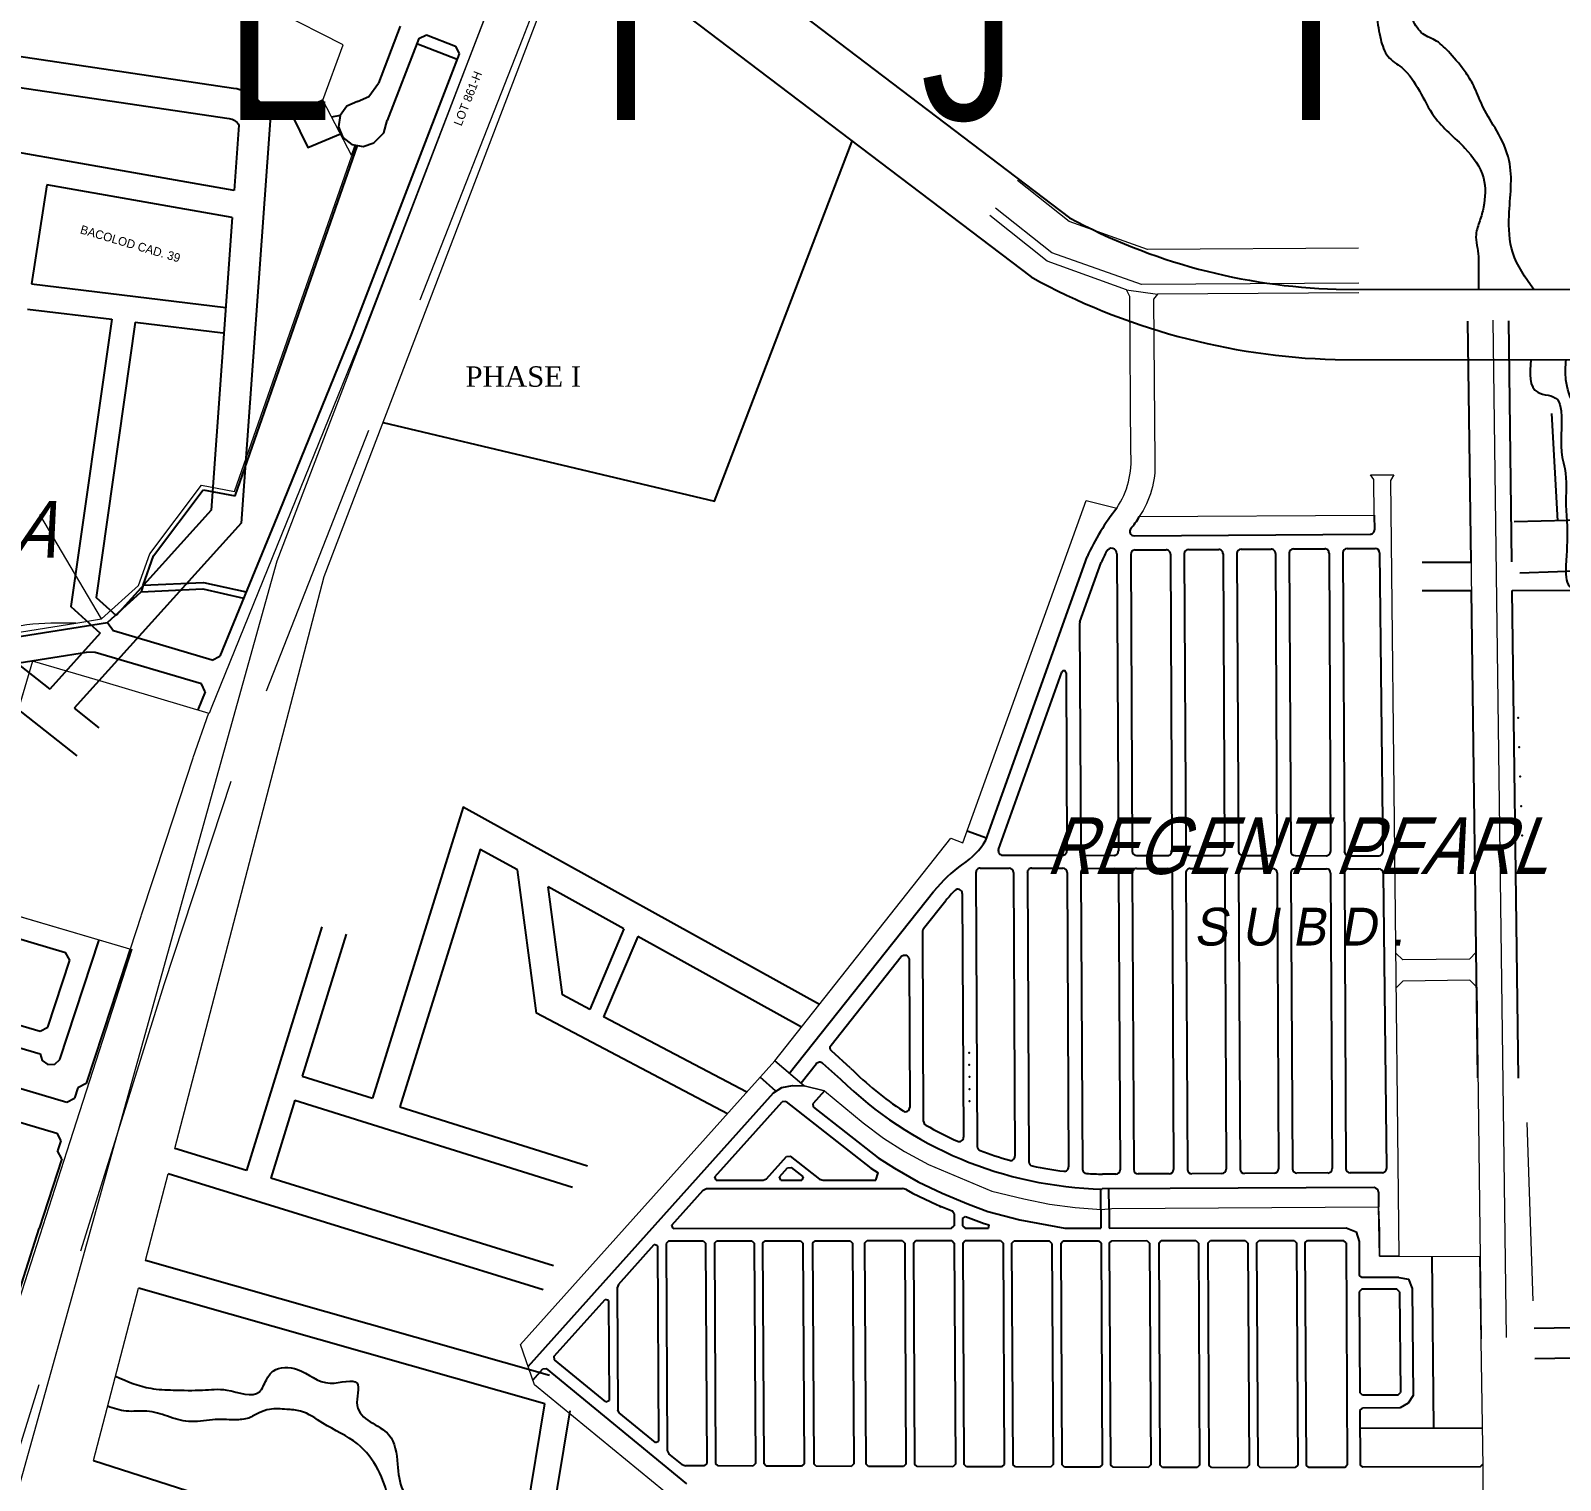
# Model space of a CAD drawing. Header units: inches. Extents: x -1369 to 1198, y -366 to 1398.
# Drawn here: x -561.59 to -539.75, y 901.05 to 921.76 of the extents above; entities that cross this region are included whole.
import ezdxf
from ezdxf.enums import TextEntityAlignment as Align

# ---------------------------------------------------------------- set-up
doc = ezdxf.new("R2010")
doc.units = ezdxf.units.IN
doc.header["$MEASUREMENT"] = 0
doc.linetypes.add('DASHED', pattern=[0.75, 0.5, -0.25])
for name, color, linetype, lineweight in [('861-B', 3, 'Continuous', 13), ('861-E', 3, 'Continuous', 13), ('861-F', 3, 'Continuous', 13), ('ADJ_LOTS', 7, 'Continuous', 13), ('BDRY', 7, 'Continuous', 13), ('BOUNDARYFINAL', 51, 'Continuous', 13), ('FORMAT', 7, 'Continuous', 13), ('RIVER', 6, 'Continuous', 13), ('ROAD', 8, 'Continuous', 20), ('ROAD_ACTUAL', 7, 'Continuous', 13), ('SUBDIVIDION', 8, 'Continuous', 25), ('VICINITY', 8, 'Continuous', 20)]:
    doc.layers.add(name, color=color, linetype=linetype, lineweight=lineweight)
for name, color, linetype in [('BLOCKS', 5, 'Continuous'), ('CREEK_RIVER', 7, 'Continuous'), ('LOT_NO', 8, 'Continuous'), ('NATL_ROAD', 1, 'Continuous'), ('SUBLOTS', 1, 'Continuous')]:
    doc.layers.add(name, color=color, linetype=linetype)
doc.styles.add('0', font='dutcheb.ttf', dxfattribs={"width": 0.9, "height": 5})
doc.styles.add('LOT_NO', font='ARIALN.TTF', dxfattribs={"width": 1.5, "height": 1})
doc.styles.add('PX-0', font='leroy')

msp = doc.modelspace()

# ---------------------------------------------------------------- linework, layer by layer
at = {"layer": '861-B', "color": 8}
for p, q in [((-554.4039, 923.7733), (-556.8725, 917.3595)), ((-557.1288, 921.5533), (-558.0652, 922.0317)), ((-557.4203, 920.7611), (-557.1288, 921.5533)), ((-557.0065, 919.9671), (-557.4203, 920.7611)), ((-558.6813, 915.1732), (-557.0065, 919.9671)), ((-556.8725, 917.3595), (-559.0171, 912.0783)), ((-559.892, 914.2813), (-559.1548, 915.2637)), ((-559.1548, 915.2637), (-558.6813, 915.1732)), ((-560.0542, 913.8316), (-559.892, 914.2813)), ((-560.5807, 913.3526), (-560.0542, 913.8316)), ((-560.9467, 913.2933), (-560.5807, 913.3526)), ((-559.0415, 912.0036), (-560.5563, 912.4514)), ((-559.0171, 912.0783), (-559.0415, 912.0036))]:
    msp.add_line(p, q, dxfattribs=at)
at = {"layer": '861-E', "color": 8}
for p, q in [((-562.0564, 913.1136), (-560.9467, 913.2933)), ((-561.5675, 912.7504), (-562.5737, 909.346)), ((-560.5563, 912.4514), (-561.5675, 912.7504)), ((-562.5737, 909.346), (-560.149, 908.6292)), ((-560.149, 908.6292), (-561.0326, 905.8823))]:
    msp.add_line(p, q, dxfattribs=at)
at = {"layer": '861-F', "color": 8}
msp.add_line((-561.0326, 905.8823), (-561.7617, 903.6154), dxfattribs=at)
at = {"layer": 'ADJ_LOTS', "color": 8}
for p, q in [((-541.0665, 917.6035), (-540.9485, 908.5908)), ((-540.7128, 917.6224), (-540.5225, 903.0873)), ((-541.9987, 908.482), (-542.0966, 908.5777)), ((-541.0441, 908.4929), (-541.9987, 908.482)), ((-540.9485, 908.5908), (-541.0441, 908.4929)), ((-541.9952, 908.1788), (-542.0909, 908.0809)), ((-541.0399, 908.1897), (-541.9952, 908.1788)), ((-541.0399, 908.1897), (-540.942, 908.0941)), ((-540.942, 908.0941), (-540.8762, 903.0684)), ((-540.1328, 903.6128), (-540.2193, 906.1567))]:
    msp.add_line(p, q, dxfattribs=at)
for points in [[(-542.6275, 918.6494), (-545.6424, 918.6312), (-546.7616, 919.0289), (-547.4995, 919.6155)], [(-542.6245, 918.1463), (-545.7277, 918.1275), (-547.009, 918.5829), (-547.8126, 919.2216)], [(-545.9424, 918.0527), (-547.0749, 918.4642), (-547.896, 919.1167)], [(-542.6237, 918.0123), (-545.4988, 917.9897)]]:
    msp.add_lwpolyline(points, dxfattribs=at)
at = {"layer": 'BDRY', "color": 8}
msp.add_lwpolyline([(-550.2579, 906.6092), (-550.5449, 906.6841), (-550.9662, 907.0388), (-548.4523, 910.2191), (-548.2799, 910.1535), (-546.5206, 915.0459), (-546.0829, 914.9335, 0.170359), (-545.8801, 915.722), (-545.8936, 917.9583), (-545.9424, 918.0527), (-545.4988, 917.9897), (-545.5588, 917.918), (-545.538, 915.6016, -0.162293), (-545.7606, 914.8135), (-542.4037, 914.8354), (-542.4088, 915.3423), (-542.4604, 915.4127), (-542.1273, 915.4127), (-542.1735, 915.3292), (-542.0547, 904.2485), (-542.329, 904.2473), (-542.344, 904.9542)], format="xyb", dxfattribs=at)
msp.add_lwpolyline([(-552.3544, 900.7346), (-554.3963, 902.4098), (-554.5961, 902.9854), (-550.9662, 907.0388), (-550.5449, 906.6841), (-550.2579, 906.6092), (-549.7035, 906.1532), (-549.4133, 905.9349), (-549.111, 905.746), (-548.7696, 905.5571), (-547.8673, 905.1765), (-547.409, 905.0686), (-547.041, 904.9938), (-546.6766, 904.9428), (-546.3044, 904.9179), (-546.1523, 904.9283), (-542.344, 904.9542), (-542.3307, 904.6118), (-542.329, 904.2473), (-542.0547, 904.2485), (-540.902, 904.2451), (-540.8516, 901.2405), (-540.8714, 896.6067)], dxfattribs=at)
at = {"layer": 'BLOCKS', "color": 8}
for p, q in [((-556.3144, 921.8186), (-556.627, 921.0066)), ((-556.0504, 921.6448), (-556.5021, 920.4713)), ((-556.079, 921.5707), (-555.5025, 921.3488)), ((-556.0504, 921.6448), (-555.9375, 921.695)), ((-555.9375, 921.695), (-555.5241, 921.5358)), ((-555.5241, 921.5358), (-555.474, 921.4229)), ((-555.474, 921.4229), (-557.0161, 917.4163)), ((-557.1741, 920.545), (-557.2959, 920.5223)), ((-558.6713, 915.1084), (-556.9227, 920.1133)), ((-557.0065, 919.9671), (-556.9544, 920.1187)), ((-557.0161, 917.4163), (-558.0396, 914.8958)), ((-559.837, 914.2516), (-559.1285, 915.1958)), ((-559.1285, 915.1958), (-558.6713, 915.1084)), ((-558.0396, 914.8958), (-558.5013, 913.7729)), ((-542.4037, 914.8354), (-542.4023, 914.6257)), ((-545.834, 914.5416), (-542.4637, 914.5636)), ((-545.8217, 914.337), (-545.3773, 914.3399)), ((-545.0568, 914.342), (-544.6256, 914.3449)), ((-544.3051, 914.3469), (-543.8776, 914.3497)), ((-543.5571, 914.3518), (-543.1127, 914.3547)), ((-542.7922, 914.3568), (-542.3918, 914.3594)), ((-559.9874, 913.8346), (-559.837, 914.2516)), ((-547.9516, 910.193), (-546.5057, 914.241)), ((-546.6086, 913.3116), (-546.3059, 914.1592)), ((-546.0801, 914.2843), (-546.0585, 910.0372)), ((-545.8831, 914.275), (-545.8614, 910.0361)), ((-545.3152, 914.2785), (-545.2935, 910.0359)), ((-545.1182, 914.28), (-545.0965, 910.0348)), ((-544.5634, 914.2834), (-544.5418, 910.0347)), ((-544.3664, 914.2849), (-544.3447, 910.0335)), ((-543.8155, 914.2883), (-543.7938, 910.0334)), ((-543.6185, 914.2897), (-543.5967, 910.0323)), ((-543.0506, 914.2933), (-543.0288, 910.0322)), ((-542.8536, 914.2947), (-542.8318, 910.031)), ((-542.3297, 914.2984), (-542.281, 910.0299)), ((-560.4969, 913.3036), (-560.0166, 913.7406)), ((-559.9874, 913.8346), (-560.0166, 913.7406)), ((-560.0166, 913.7406), (-559.1346, 913.7804)), ((-559.9874, 913.8346), (-559.1265, 913.8735)), ((-559.1346, 913.7804), (-558.5514, 913.6504)), ((-559.1265, 913.8735), (-558.5158, 913.7374)), ((-558.5018, 913.7718), (-558.8913, 912.8185)), ((-562.0228, 913.0564), (-560.4969, 913.3036)), ((-560.4969, 913.3036), (-560.4104, 913.1812)), ((-546.6122, 913.2905), (-546.5956, 910.0373)), ((-559.0027, 912.765), (-560.4104, 913.1812)), ((-561.7557, 912.7242), (-560.7951, 912.8798)), ((-560.6718, 912.872), (-560.7951, 912.8798)), ((-559.152, 912.4227), (-560.6718, 912.872)), ((-559.0027, 912.765), (-558.8913, 912.8185)), ((-547.7699, 910.0603), (-546.8655, 912.5923)), ((-546.8056, 912.582), (-546.7926, 910.0384)), ((-559.0985, 912.3114), (-559.152, 912.4227)), ((-559.0985, 912.3114), (-559.2046, 912.0518)), ((-547.7119, 909.9778), (-546.8545, 909.9764)), ((-546.5339, 909.9758), (-546.1203, 909.9751)), ((-545.7998, 909.9746), (-545.3554, 909.9739)), ((-545.0349, 909.9733), (-544.6036, 909.9726)), ((-544.2831, 909.9721), (-543.8556, 909.9714)), ((-543.5351, 909.9708), (-543.0907, 909.9701)), ((-542.7702, 909.9696), (-542.3366, 909.9688)), ((-548.0931, 909.7299), (-548.0731, 905.8142)), ((-548.0312, 909.792), (-547.6176, 909.7913)), ((-547.5559, 909.7299), (-547.5353, 905.679)), ((-547.3589, 909.7287), (-547.3379, 905.5986)), ((-547.2971, 909.7908), (-546.8527, 909.79)), ((-546.791, 909.7286), (-546.7696, 905.5233)), ((-546.594, 909.7274), (-546.5724, 905.492)), ((-546.5322, 909.7895), (-546.1185, 909.7888)), ((-546.0569, 909.7274), (-546.0352, 905.4839)), ((-545.8599, 909.7262), (-545.8382, 905.4849)), ((-545.798, 909.7883), (-545.3536, 909.7875)), ((-545.292, 909.7261), (-545.2703, 905.4878)), ((-545.0949, 909.7249), (-545.0733, 905.4888)), ((-545.0331, 909.787), (-544.6018, 909.7863)), ((-544.5402, 909.7248), (-544.5186, 905.4916)), ((-544.2813, 909.7858), (-543.8538, 909.785)), ((-543.5333, 909.7845), (-543.0889, 909.7838)), ((-542.7684, 909.7832), (-542.3392, 909.7825)), ((-544.3432, 909.7237), (-544.3216, 905.4926)), ((-543.7922, 909.7236), (-543.7706, 905.4954)), ((-543.5952, 909.7224), (-543.5736, 905.4965)), ((-543.0272, 909.7223), (-543.0057, 905.4994)), ((-542.8302, 909.7212), (-542.8087, 905.5004)), ((-542.2775, 909.7215), (-542.2294, 905.5037)), ((-563.6268, 909.3353), (-561.0929, 908.5862)), ((-550.7587, 906.8608), (-548.6922, 909.462)), ((-548.8403, 908.9288), (-548.5233, 909.3278)), ((-548.2886, 909.4298), (-548.2708, 905.9475)), ((-548.8399, 906.1745), (-548.8537, 908.8901)), ((-561.1754, 907.0589), (-560.6153, 908.767)), ((-560.1709, 908.6357), (-560.4444, 907.7999)), ((-561.3489, 907.521), (-561.0355, 908.4768)), ((-561.0355, 908.4768), (-561.0929, 908.5862)), ((-560.4442, 907.8003), (-560.8004, 906.716)), ((-562.0747, 907.6458), (-561.4583, 907.4636)), ((-562.1712, 907.3523), (-561.4549, 907.1405)), ((-561.4583, 907.4636), (-561.3489, 907.521)), ((-562.3395, 906.8224), (-561.0746, 906.4484)), ((-560.8007, 906.7159), (-560.9179, 906.654)), ((-550.864, 906.6603), (-550.7136, 906.6873)), ((-550.7136, 906.6873), (-550.5449, 906.6841)), ((-561.0746, 906.4484), (-560.9654, 906.5062)), ((-560.9179, 906.654), (-560.9654, 906.5062)), ((-554.4883, 902.6749), (-550.9857, 906.5838)), ((-551.822, 905.3801), (-550.8606, 906.4531)), ((-550.9857, 906.5838), (-550.864, 906.6603)), ((-550.8089, 906.4576), (-550.8606, 906.4531)), ((-550.8089, 906.4576), (-549.5943, 905.5079)), ((-550.2579, 906.6092), (-550.4188, 906.4285)), ((-562.4817, 906.3813), (-561.219, 906.008)), ((-550.4141, 906.3769), (-550.4188, 906.4285)), ((-550.4141, 906.3769), (-549.4904, 905.6546)), ((-561.219, 906.008), (-561.1615, 905.8987)), ((-561.1615, 905.8987), (-561.209, 905.7529)), ((-561.1487, 905.6388), (-561.4729, 904.6441)), ((-561.1485, 905.6384), (-561.209, 905.7529)), ((-551.0831, 905.3543), (-550.7968, 905.6739)), ((-550.7968, 905.6739), (-550.7451, 905.6784)), ((-550.7451, 905.6784), (-550.3257, 905.3505)), ((-549.4904, 905.6546), (-549.256, 905.5045)), ((-551.8009, 905.3328), (-551.822, 905.3801)), ((-550.8988, 905.3806), (-550.7823, 905.5106)), ((-550.8776, 905.3333), (-550.8988, 905.3806)), ((-550.7823, 905.5106), (-550.7307, 905.5151)), ((-550.7307, 905.5151), (-550.561, 905.3825)), ((-550.561, 905.3825), (-550.5778, 905.3335)), ((-549.5943, 905.5079), (-549.4905, 905.4415)), ((-549.5219, 905.334), (-549.4905, 905.4415)), ((-549.256, 905.5045), (-548.9158, 905.3103)), ((-546.0967, 905.4218), (-546.2875, 905.4208)), ((-545.3318, 905.4257), (-545.7762, 905.4235)), ((-544.58, 905.4296), (-545.0113, 905.4274)), ((-543.832, 905.4334), (-544.2595, 905.4312)), ((-543.0672, 905.4373), (-543.5115, 905.435)), ((-542.2909, 905.4412), (-542.7466, 905.4389)), ((-552.4382, 904.6924), (-551.9887, 905.1941)), ((-551.9887, 905.1941), (-551.9414, 905.2152)), ((-551.9414, 905.2152), (-549.1409, 905.2167)), ((-551.8009, 905.3328), (-551.1304, 905.3332)), ((-551.1304, 905.3332), (-551.0831, 905.3543)), ((-550.8776, 905.3333), (-550.5778, 905.3335)), ((-550.3257, 905.3505), (-550.2767, 905.3336)), ((-550.2767, 905.3336), (-549.5219, 905.334)), ((-549.0908, 905.2035), (-549.1409, 905.2167)), ((-549.0908, 905.2035), (-548.9991, 905.1511)), ((-548.9991, 905.1511), (-548.6472, 904.9833)), ((-548.9158, 905.3103), (-548.5743, 905.1474)), ((-548.5743, 905.1474), (-548.2, 904.9934)), ((-542.4066, 905.2285), (-546.2892, 905.2087)), ((-542.3445, 905.1638), (-542.344, 904.9542)), ((-548.6472, 904.9833), (-548.4333, 904.8952)), ((-548.2, 904.9934), (-547.9212, 904.8887)), ((-546.3093, 904.9182), (-546.3079, 904.6496)), ((-546.1919, 904.9256), (-546.1904, 904.6498)), ((-548.4043, 904.8523), (-548.4333, 904.8952)), ((-548.4043, 904.8523), (-548.4034, 904.684)), ((-548.2839, 904.7875), (-548.2413, 904.8171)), ((-548.2839, 904.7875), (-548.2833, 904.6839)), ((-548.2413, 904.8171), (-547.9755, 904.7173)), ((-547.9755, 904.7173), (-547.905, 904.699)), ((-547.9212, 904.8887), (-547.464, 904.7699)), ((-547.464, 904.7699), (-546.8223, 904.6488)), ((-561.4735, 904.6423), (-561.8176, 903.5636)), ((-552.4171, 904.6451), (-552.4382, 904.6924)), ((-552.4171, 904.6451), (-548.44, 904.6473)), ((-548.44, 904.6473), (-548.4034, 904.684)), ((-548.2833, 904.6839), (-548.2466, 904.6474)), ((-548.2466, 904.6474), (-547.9115, 904.6476)), ((-547.9115, 904.6476), (-547.905, 904.699)), ((-546.8223, 904.6488), (-546.3079, 904.6496)), ((-546.1904, 904.6498), (-542.8052, 904.6548)), ((-542.8052, 904.6548), (-542.6644, 904.5971)), ((-542.6644, 904.5971), (-542.6211, 904.4591)), ((-553.1991, 903.8433), (-552.6877, 904.414)), ((-552.6393, 904.3956), (-552.6877, 904.414)), ((-552.6393, 904.3956), (-552.6242, 901.6081)), ((-552.48, 904.4691), (-552.5165, 904.4324)), ((-552.5165, 904.4324), (-552.5005, 901.4742)), ((-552.48, 904.4691), (-551.9903, 904.4694)), ((-551.9903, 904.4694), (-551.9536, 904.4329)), ((-551.9536, 904.4329), (-551.9366, 901.2892)), ((-551.8279, 904.4328), (-551.7913, 904.4695)), ((-551.8279, 904.4328), (-551.8109, 901.2884)), ((-551.7913, 904.4695), (-551.2946, 904.4698)), ((-551.2946, 904.4698), (-551.2578, 904.4332)), ((-551.2578, 904.4332), (-551.2408, 901.2869)), ((-551.1404, 904.4331), (-551.1039, 904.4699)), ((-551.1404, 904.4331), (-551.1234, 901.2862)), ((-551.1039, 904.4699), (-550.6, 904.4702)), ((-550.6, 904.4702), (-550.5633, 904.4336)), ((-550.5633, 904.4336), (-550.5462, 901.2846)), ((-550.4264, 904.4335), (-550.3898, 904.4703)), ((-550.4264, 904.4335), (-550.4093, 901.2838)), ((-550.3898, 904.4703), (-549.8904, 904.4705)), ((-549.8904, 904.4705), (-549.8537, 904.434)), ((-549.8537, 904.434), (-549.8366, 901.2822)), ((-549.6832, 904.4339), (-549.6466, 904.4707)), ((-549.6832, 904.4339), (-549.6661, 901.2813)), ((-549.6466, 904.4707), (-549.1458, 904.4709)), ((-549.1458, 904.4709), (-549.109, 904.4344)), ((-549.109, 904.4344), (-549.092, 901.2797)), ((-548.986, 904.4343), (-548.9495, 904.471)), ((-548.986, 904.4343), (-548.9689, 901.279)), ((-548.9495, 904.471), (-548.4388, 904.4713)), ((-548.4388, 904.4713), (-548.4021, 904.4348)), ((-548.4021, 904.4348), (-548.385, 901.2774)), ((-548.282, 904.4347), (-548.2454, 904.4714)), ((-548.282, 904.4347), (-548.2649, 901.2767)), ((-548.2454, 904.4714), (-547.7431, 904.4717)), ((-547.7431, 904.4717), (-547.7064, 904.4352)), ((-547.7064, 904.4352), (-547.6893, 901.2751)), ((-547.5833, 904.4314), (-547.5468, 904.4682)), ((-547.5833, 904.4314), (-547.5662, 901.2744)), ((-547.5468, 904.4682), (-547.045, 904.4689)), ((-547.0082, 904.4324), (-547.045, 904.4689)), ((-547.0082, 904.4324), (-546.9911, 901.2728)), ((-546.8824, 904.4325), (-546.8459, 904.4692)), ((-546.8824, 904.4325), (-546.8653, 901.272)), ((-546.8459, 904.4692), (-546.3435, 904.47)), ((-546.3435, 904.47), (-546.3067, 904.4335)), ((-546.3067, 904.4335), (-546.2896, 901.2704)), ((-546.1893, 904.4335), (-546.1528, 904.4703)), ((-546.1893, 904.4335), (-546.1722, 901.2697)), ((-546.1528, 904.4703), (-545.6504, 904.471)), ((-545.6504, 904.471), (-545.6136, 904.4345)), ((-545.6136, 904.4345), (-545.5965, 901.2681)), ((-545.4822, 904.4346), (-545.4457, 904.4713)), ((-545.4822, 904.4346), (-545.4651, 901.2674)), ((-545.4457, 904.4713), (-544.9527, 904.4721)), ((-544.9527, 904.4721), (-544.9159, 904.4356)), ((-544.9159, 904.4356), (-544.8988, 901.2658)), ((-544.7818, 904.4356), (-544.7453, 904.4724)), ((-544.7818, 904.4356), (-544.7646, 901.2651)), ((-544.7453, 904.4724), (-544.2466, 904.4731)), ((-544.2466, 904.4731), (-544.2098, 904.4366)), ((-544.2098, 904.4366), (-544.1926, 901.2635)), ((-544.0842, 904.4367), (-544.0476, 904.4734)), ((-544.0842, 904.4367), (-544.067, 901.2628)), ((-544.0476, 904.4734), (-543.5502, 904.4742)), ((-543.5502, 904.4742), (-543.5134, 904.4377)), ((-543.5134, 904.4377), (-543.4963, 901.2654)), ((-543.394, 904.4377), (-543.3574, 904.4745)), ((-543.394, 904.4377), (-543.3768, 901.2659)), ((-543.3574, 904.4745), (-542.8439, 904.4752)), ((-542.8071, 904.4387), (-542.8439, 904.4752)), ((-542.8071, 904.4387), (-542.7899, 901.2685)), ((-542.6211, 904.4591), (-542.6189, 903.9797)), ((-553.1991, 903.8433), (-553.2175, 903.7948)), ((-542.5821, 903.9432), (-542.6189, 903.9797)), ((-542.0559, 903.9456), (-542.5821, 903.9432)), ((-542.0559, 903.9456), (-541.9149, 903.9205)), ((-541.9149, 903.9205), (-541.861, 903.7894)), ((-554.1151, 902.8211), (-553.388, 903.6325)), ((-553.3395, 903.6141), (-553.388, 903.6325)), ((-553.3395, 903.6141), (-553.3318, 902.1897)), ((-553.2175, 903.7948), (-553.2081, 902.0558)), ((-542.5814, 903.776), (-542.6179, 903.7392)), ((-542.6179, 903.7392), (-542.6114, 902.2994)), ((-542.0811, 903.7782), (-542.5814, 903.776)), ((-542.0442, 903.7418), (-542.0811, 903.7782)), ((-542.0442, 903.7418), (-542.0314, 902.3021)), ((-541.861, 903.7894), (-541.8474, 902.2605)), ((-540.1223, 903.2194), (-539.2623, 903.236)), ((-554.1111, 902.7694), (-554.1151, 902.8211)), ((-553.3786, 902.1674), (-554.1111, 902.7694)), ((-540.1109, 902.787), (-539.2489, 902.8036)), ((-554.4206, 902.4801), (-554.2777, 902.6396)), ((-554.2777, 902.6396), (-554.226, 902.6436)), ((-552.2227, 900.9972), (-554.226, 902.6436)), ((-542.5746, 902.2629), (-542.6114, 902.2994)), ((-542.0678, 902.2652), (-542.0314, 902.3021)), ((-553.3786, 902.1674), (-553.3318, 902.1897)), ((-542.6103, 902.0425), (-542.5738, 902.0793)), ((-542.0678, 902.2652), (-542.5746, 902.2629)), ((-542.0328, 902.0817), (-542.5738, 902.0793)), ((-541.9196, 902.147), (-542.0328, 902.0817)), ((-541.8474, 902.2605), (-541.9196, 902.147)), ((-553.1858, 902.009), (-553.2081, 902.0558)), ((-552.671, 901.5859), (-553.1858, 902.009)), ((-542.6103, 902.0425), (-542.6068, 901.2693)), ((-552.671, 901.5859), (-552.6242, 901.6081)), ((-552.5005, 901.4742), (-552.4782, 901.4275)), ((-552.2877, 901.2709), (-552.4782, 901.4275)), ((-552.2877, 901.2709), (-552.239, 901.2534)), ((-551.9732, 901.2525), (-552.239, 901.2534)), ((-551.9366, 901.2892), (-551.9732, 901.2525)), ((-551.7742, 901.2518), (-551.8109, 901.2884)), ((-551.2774, 901.2502), (-551.7742, 901.2518)), ((-551.2408, 901.2869), (-551.2774, 901.2502)), ((-551.0867, 901.2495), (-551.1234, 901.2862)), ((-550.5828, 901.2479), (-551.0867, 901.2495)), ((-550.5462, 901.2846), (-550.5828, 901.2479)), ((-550.3726, 901.2472), (-550.4093, 901.2838)), ((-549.8732, 901.2455), (-550.3726, 901.2472)), ((-549.8366, 901.2822), (-549.8732, 901.2455)), ((-549.6294, 901.2447), (-549.6661, 901.2813)), ((-549.1286, 901.2431), (-549.6294, 901.2447)), ((-549.092, 901.2797), (-549.1286, 901.2431)), ((-548.9323, 901.2424), (-548.9689, 901.279)), ((-548.4216, 901.2407), (-548.9323, 901.2424)), ((-548.385, 901.2774), (-548.4216, 901.2407)), ((-548.2282, 901.2401), (-548.2649, 901.2767)), ((-547.7259, 901.2384), (-548.2282, 901.2401)), ((-547.6893, 901.2751), (-547.7259, 901.2384)), ((-547.5296, 901.2378), (-547.5662, 901.2744)), ((-547.0277, 901.2361), (-547.5296, 901.2378)), ((-546.9911, 901.2728), (-547.0277, 901.2361)), ((-546.8286, 901.2354), (-546.8653, 901.272)), ((-546.3262, 901.2338), (-546.8286, 901.2354)), ((-546.2896, 901.2704), (-546.3262, 901.2338)), ((-546.1355, 901.2331), (-546.1722, 901.2697)), ((-545.6331, 901.2315), (-546.1355, 901.2331)), ((-545.5965, 901.2681), (-545.6331, 901.2315)), ((-545.4284, 901.2308), (-545.4651, 901.2674)), ((-544.9354, 901.2292), (-545.4284, 901.2308)), ((-544.8988, 901.2658), (-544.9354, 901.2292)), ((-544.7279, 901.2285), (-544.7646, 901.2651)), ((-544.2292, 901.2268), (-544.7279, 901.2285)), ((-544.1926, 901.2635), (-544.2292, 901.2268)), ((-544.0302, 901.2263), (-544.067, 901.2628)), ((-543.5327, 901.2286), (-544.0302, 901.2263)), ((-543.4963, 901.2654), (-543.5327, 901.2286)), ((-543.34, 901.2294), (-543.3768, 901.2659)), ((-542.8264, 901.2317), (-543.34, 901.2294)), ((-542.8264, 901.2317), (-542.7899, 901.2685)), ((-542.57, 901.2329), (-542.6068, 901.2693)), ((-540.8915, 901.2403), (-542.57, 901.2329)), ((-540.8915, 901.2403), (-540.8523, 901.28))]:
    msp.add_line(p, q, dxfattribs=at)
for points in [[(-556.9267, 920.7431), (-556.7632, 920.8164), (-556.627, 921.0066)], [(-556.9267, 920.7431), (-557.0763, 920.6764), (-557.1741, 920.545), (-557.1953, 920.3826), (-557.1345, 920.2306), (-557.007, 920.1276), (-556.8455, 920.1001), (-556.6912, 920.1551)], [(-556.6912, 920.1551), (-556.551, 920.2954), (-556.5021, 920.4713)]]:
    msp.add_lwpolyline(points, dxfattribs=at)
for points in [[(-549.8824, 906.9327), (-550.1558, 907.1801, -0.3955884), (-550.1628, 907.2643), (-549.1588, 908.528, -0.7083106), (-549.0487, 908.4898), (-549.0379, 906.375)], [(-550.5899, 906.7267), (-550.372, 907.0009, -0.4330873), (-550.2822, 907.0083), (-550.0278, 906.7781)]]:
    msp.add_lwpolyline(points, format="xyb", dxfattribs=at)
at = {"layer": 'BLOCKS', "color": 8, "elevation": 0.6844}
msp.add_lwpolyline([(-561.4552, 907.1417), (-561.4287, 907.0463), (-561.3484, 906.9883), (-561.2495, 906.9933), (-561.1754, 907.059)], dxfattribs=at)
at = {"layer": 'BLOCKS', "color": 8}
for centre, radius, start, end in [((-543.2983, 912.7584), 3.5334, 142.00595, 155.19171), ((-546.5525, 915.247), 0.9027, 317.83958, 331.3038), ((-545.8344, 914.6033), 0.0618, 142.33348, 270.37395), ((-542.4641, 914.6253), 0.0618, 270.37395, 0.37395), ((-543.2983, 912.7584), 3.3177, 151.91682, 155.02676), ((-546.1573, 914.2839), 0.0772, 0.29226, 151.91682), ((-545.8213, 914.2753), 0.0618, 90.37395, 180.29226), ((-545.3769, 914.2782), 0.0618, 0.29226, 90.37395), ((-545.0564, 914.2803), 0.0618, 90.37395, 180.29226), ((-544.6252, 914.2831), 0.0618, 0.29226, 90.37395), ((-544.3047, 914.2852), 0.0618, 90.37395, 180.29226), ((-543.8772, 914.288), 0.0618, 0.29226, 90.37395), ((-543.5567, 914.2901), 0.0618, 90.37395, 180.29226), ((-543.1123, 914.293), 0.0618, 0.29226, 90.37395), ((-542.7918, 914.2951), 0.0618, 90.37395, 180.29226), ((-542.3914, 914.2977), 0.0618, 0.65293, 90.37395), ((-546.5504, 913.2909), 0.0618, 160.34398, 180.29226), ((-546.8365, 912.5819), 0.0309, 0.29226, 160.34398), ((-548.8624, 910.7347), 1.0598, 303.06476, 329.25935), ((-547.7117, 910.0396), 0.0618, 160.34398, 269.90443), ((-546.8544, 910.0381), 0.0618, 269.90443, 0.29226), ((-546.5338, 910.0376), 0.0618, 180.29226, 269.90443), ((-546.1202, 910.0369), 0.0618, 269.90443, 0.29226), ((-545.7997, 910.0364), 0.0618, 180.29226, 269.90443), ((-545.3553, 910.0356), 0.0618, 269.90443, 0.29226), ((-545.0348, 910.0351), 0.0618, 180.29226, 269.90443), ((-544.6035, 910.0344), 0.0618, 269.90443, 0.29226), ((-544.283, 910.0338), 0.0618, 180.29226, 269.90443), ((-543.8555, 910.0331), 0.0618, 269.90443, 0.29226), ((-543.535, 910.0326), 0.0618, 180.29226, 269.90443), ((-543.0906, 910.0318), 0.0618, 269.90443, 0.29226), ((-542.7701, 910.0313), 0.0618, 180.29226, 269.90443), ((-542.3411, 910.0287), 0.0601, 274.28473, 1.13984), ((-547.158, 908.2431), 1.9595, 125.08253, 141.53365), ((-548.0313, 909.7302), 0.0618, 89.90443, 180.29226), ((-547.6177, 909.7296), 0.0618, 0.29226, 89.90443), ((-547.2972, 909.729), 0.0618, 89.90443, 180.29226), ((-546.8528, 909.7283), 0.0618, 0.29226, 89.90443), ((-546.5323, 909.7277), 0.0618, 89.90443, 180.29226), ((-546.1186, 909.7271), 0.0618, 0.29226, 89.90443), ((-545.7981, 909.7265), 0.0618, 89.90443, 180.29226), ((-545.3537, 909.7258), 0.0618, 0.29226, 89.90443), ((-545.0332, 909.7252), 0.0618, 89.90443, 180.29226), ((-544.6019, 909.7245), 0.0618, 0.29226, 89.90443), ((-544.2814, 909.724), 0.0618, 89.90443, 180.29226), ((-543.8539, 909.7233), 0.0618, 0.29226, 89.90443), ((-543.5334, 909.7227), 0.0618, 89.90443, 180.29226), ((-543.089, 909.722), 0.0618, 0.29226, 89.90443), ((-542.7685, 909.7215), 0.0618, 89.90443, 180.29226), ((-542.3393, 909.7208), 0.0618, 0.65293, 89.90443), ((-547.158, 908.2431), 1.7438, 135.14233, 141.53365), ((-548.3503, 909.4295), 0.0618, 0.29226, 135.14233), ((-548.792, 908.8904), 0.0618, 141.53365, 180.29226), ((-546.1719, 910.7257), 5.3062, 225.62935, 236.06372), ((-546.1719, 910.7257), 5.5183, 225.67278, 268.7811), ((-549.0997, 906.3747), 0.0618, 236.06372, 0.29226), ((-548.7781, 906.1748), 0.0618, 180.29226, 240.2011), ((-548.7781, 906.1748), 0.0618, 180.29226, 240.2011), ((-548.7781, 906.1748), 0.0618, 180.29226, 240.2011), ((-546.1719, 910.7257), 5.3062, 240.2011, 245.6694), ((-548.3326, 905.9471), 0.0618, 245.6694, 0.29226), ((-548.0113, 905.8145), 0.0618, 180.29226, 249.46661), ((-546.1719, 910.7257), 5.3062, 249.46661, 254.23133), ((-547.597, 905.6787), 0.0618, 254.23133, 0.29226), ((-547.2761, 905.5989), 0.0618, 180.29226, 257.84497), ((-546.1719, 910.7257), 5.3062, 257.84497, 262.77599), ((-546.8313, 905.523), 0.0618, 262.77599, 0.29226), ((-546.5106, 905.4923), 0.0618, 180.29226, 266.29611), ((-546.1719, 910.7257), 5.3062, 266.29611, 268.75118), ((-546.097, 905.4836), 0.0618, 270.29226, 0.29226), ((-545.7765, 905.4852), 0.0618, 180.29226, 270.29226), ((-545.3321, 905.4875), 0.0618, 270.29226, 0.29226), ((-545.0116, 905.4891), 0.0618, 180.29226, 270.29226), ((-544.5803, 905.4913), 0.0618, 270.29226, 0.29226), ((-544.2598, 905.493), 0.0618, 180.29226, 270.29226), ((-543.8324, 905.4951), 0.0618, 270.29226, 0.29226), ((-543.5118, 905.4968), 0.0618, 180.29226, 270.29226), ((-543.0675, 905.499), 0.0618, 270.29226, 0.29226), ((-542.7469, 905.5007), 0.0618, 180.29226, 270.29226), ((-542.2912, 905.503), 0.0618, 270.29226, 0.65293), ((-542.4129, 905.1603), 0.0685, 2.94722, 84.73595)]:
    msp.add_arc(centre, radius, start, end, dxfattribs=at)
at = {"layer": 'BOUNDARYFINAL', "color": 8}
for points in [[(-554.4039, 923.7733), (-556.8725, 917.3595), (-556.8725, 917.3595), (-559.0171, 912.0783), (-559.0415, 912.0036), (-560.5563, 912.4514), (-561.5675, 912.7504), (-562.5737, 909.346), (-560.149, 908.6292), (-561.0326, 905.8823), (-561.7617, 903.6154)], [(-562.0564, 913.1136), (-560.9467, 913.2933), (-560.5807, 913.3526), (-560.5807, 913.3526), (-560.0542, 913.8316), (-559.892, 914.2813), (-559.1548, 915.2637), (-558.6813, 915.1732), (-557.0065, 919.9671), (-557.4203, 920.7611), (-557.1288, 921.5533), (-558.0652, 922.0317)]]:
    msp.add_lwpolyline(points, dxfattribs=at)
at = {"layer": 'CREEK_RIVER', "color": 8}
for points in [[(-540.1274, 918.0605), (-540.4261, 918.5856), (-540.4788, 919.1126), (-540.4788, 919.9031), (-540.6546, 920.3247), (-540.848, 920.6584), (-540.971, 920.9395), (-541.0941, 921.1502), (-541.3226, 921.4313), (-541.516, 921.607), (-541.7093, 921.7124), (-541.85, 921.9056), (-541.9554, 922.3096), (-542.0785, 922.5204), (-542.4828, 922.7663), (-542.9047, 922.9771), (-543.2211, 923.1176), (-543.5199, 923.1879), (-543.7661, 923.2406), (-544.0649, 923.3284), (-544.3989, 923.4514), (-544.768, 923.6622), (-545.1724, 923.8905), (-545.436, 924.031), (-545.6646, 924.154), (-545.8755, 924.3297), (-546.1392, 924.4175), (-546.5084, 924.4878), (-546.7369, 924.5053), (-547.1588, 924.3472), (-547.3697, 924.2594), (-547.5455, 924.154), (-547.7037, 924.0837), (-548.108, 924.1189), (-548.3541, 924.2067), (-548.6178, 924.4702), (-549.0992, 924.9727), (-549.4508, 925.3415), (-549.8903, 925.728), (-550.3297, 925.9563), (-550.5934, 926.132), (-550.7341, 926.3252), (-550.8395, 926.6063), (-550.9626, 926.8698), (-551.1559, 927.1333), (-551.3669, 927.3792), (-551.5603, 927.5197), (-552.1071, 927.7347)], [(-552.2681, 927.3253), (-551.9978, 927.1119), (-551.8044, 926.9362), (-551.6111, 926.6728), (-551.4529, 926.4444), (-551.1716, 926.1633), (-550.9958, 925.9526), (-550.9255, 925.812), (-550.6267, 925.6539), (-550.4685, 925.4783), (-550.1169, 925.0743), (-549.818, 924.8635), (-549.4489, 924.6527), (-549.0797, 924.477), (-548.693, 924.0028), (-548.5348, 923.9149), (-548.3414, 923.8095), (-548.0777, 923.7217), (-547.6558, 923.6866), (-547.4097, 923.7041), (-547.1109, 923.792), (-546.8648, 924.0203), (-546.5835, 924.0203), (-546.1792, 923.9501), (-545.8804, 923.8974), (-545.5991, 923.7568), (-545.3706, 923.5812), (-545.23, 923.3704), (-545.0893, 923.3001), (-544.6499, 923.1069), (-543.9643, 922.9488), (-543.7182, 922.738), (-543.3666, 922.4921), (-542.9096, 922.4043), (-542.5931, 922.4043), (-542.4525, 922.3164), (-542.3646, 921.9651), (-542.3119, 921.6314), (-542.2064, 921.3854), (-542.013, 921.2274), (-541.5484, 920.5319), (-541.1089, 920.0752), (-540.8452, 919.6536), (-540.8452, 919.2321), (-540.8979, 919.0388), (-540.9507, 918.8456), (-540.9155, 918.5294), (-540.9155, 918.4065), (-540.9158, 918.0613)], [(-540.1679, 917.0556), (-540.0708, 916.5906), (-539.7895, 916.4852), (-539.7368, 916.3271), (-539.7192, 915.6596), (-539.6841, 915.5015), (-539.6665, 914.9569), (-539.6489, 914.6583), (-539.6665, 914.1138), (-539.6137, 913.8152), (-539.3325, 913.7098), (-539.0161, 913.6571), (-538.8051, 913.5517), (-538.7348, 913.2882), (-538.6645, 913.0071), (-538.436, 912.7612), (-538.1195, 912.6031), (-537.9086, 912.3396), (-537.7855, 911.9181), (-537.3461, 911.637), (-537.0472, 911.4438), (-536.766, 911.3032), (-536.3617, 911.3384), (-536.1155, 911.5667), (-535.8343, 911.6721), (-535.5706, 911.7424), (-535.2893, 911.7775), (-535.3948, 911.8127), (-535.6058, 911.7775), (-535.8519, 911.76), (-536.1331, 911.7248), (-536.6429, 911.7775), (-536.766, 911.9883), (-536.9066, 912.2518), (-537.2582, 912.5329), (-537.7504, 912.9369), (-538.0316, 913.1125), (-538.102, 913.3409), (-538.225, 913.6395), (-538.3832, 913.8152), (-538.5238, 913.9908), (-538.77, 914.2367), (-538.9809, 914.5002), (-539.1039, 914.7813), (-539.0864, 915.0975), (-539.0512, 915.4312), (-539.1391, 915.8177), (-539.3149, 916.1514), (-539.5434, 916.4149), (-539.6665, 916.7662), (-539.6662, 917.0551)]]:
    msp.add_spline(points, degree=3, dxfattribs=at)
for points, knots in [([(-560.3816, 902.5334), (-560.2162, 902.4624), (-559.951, 902.3486), (-559.5246, 902.3353), (-559.1572, 902.3262), (-558.7704, 902.3752), (-558.3395, 902.1826), (-558.2397, 902.4787), (-558.1006, 902.6737), (-557.6908, 902.6678), (-557.4216, 902.3364), (-556.8224, 902.5649), (-557.0517, 901.9303), (-556.4044, 901.8116), (-556.3542, 901.2941), (-556.3121, 900.7917), (-555.8174, 900.4765), (-555.8428, 899.9094), (-555.4922, 899.6777), (-555.4234, 899.3223), (-555.2756, 899.0503), (-555.1833, 898.7775), (-555.106, 898.6349), (-555.0725, 898.5695)], [0, 0, 0, 0, 0.001777193, 0.002848025, 0.004244233, 0.005394046, 0.006956669, 0.007618449, 0.008144097, 0.009296842, 0.010989795, 0.012267867, 0.013341392, 0.015396397, 0.016850746, 0.018106195, 0.020339277, 0.021872529, 0.023154877, 0.024115551, 0.025365732, 0.026249727, 0.02698424, 0.02698424, 0.02698424, 0.02698424]), ([(-555.3337, 898.3176), (-555.3552, 898.4113), (-555.439, 898.7274), (-555.872, 899.0433), (-555.8532, 899.5841), (-555.9223, 900.0524), (-556.3865, 900.2844), (-556.4691, 900.7703), (-556.6086, 901.2156), (-556.9269, 901.6272), (-557.3659, 901.8067), (-557.6788, 902.0463), (-557.9527, 902.0592), (-558.1546, 902.0786), (-558.3364, 902.0154), (-558.4831, 901.9174), (-558.7184, 901.9075), (-559.003, 901.9274), (-559.3296, 901.8571), (-559.6366, 901.9615), (-559.9259, 902.0596), (-560.2238, 902.0109), (-560.4059, 902.0741), (-560.4935, 902.1046)], [0.144593831, 0.144593831, 0.144593831, 0.144593831, 0.145546945, 0.147846891, 0.149251697, 0.150784951, 0.152237476, 0.153899388, 0.155379026, 0.156955974, 0.158871171, 0.160083604, 0.160745746, 0.16156704, 0.162086442, 0.162637301, 0.163299442, 0.164367125, 0.165519869, 0.16653571, 0.167551559, 0.168537112, 0.169452924, 0.169452924, 0.169452924, 0.169452924])]:
    msp.add_open_spline(points, degree=3, knots=knots, dxfattribs=at)
at = {"layer": 'NATL_ROAD', "color": 1}
for points in [[(-553.578, 924.4217), (-552.8317, 923.6989), (-546.7588, 919.0835, 0.1167612), (-542.9475, 918.0632), (-537.3074, 918.0578), (-516.1239, 915.2728)], [(-553.84, 923.2764), (-553.4877, 922.9351), (-547.3062, 918.2372, 0.1192822), (-542.9622, 917.0583), (-537.3737, 917.053), (-516.3264, 914.2859)]]:
    msp.add_lwpolyline(points, format="xyb", dxfattribs=at)
at = {"layer": 'RIVER', "color": 8}
msp.add_open_spline([(-560.9473, 913.2933), (-561.4249, 913.2966), (-562.1073, 913.3013), (-562.8282, 912.3804), (-563.3626, 911.4091), (-564.4819, 911.0585), (-564.9697, 910.1222), (-565.625, 909.7371), (-565.6522, 908.7929), (-566.317, 909.1712), (-567.3673, 909.2374), (-567.012, 908.3412), (-567.8236, 908.1078), (-568.1673, 908.8137), (-568.4537, 909.5719), (-569.5325, 909.1861), (-570.2731, 911.0724), (-571.6437, 909.5459), (-572.3972, 910.6087), (-573.4321, 909.6196), (-573.8777, 911.3676), (-574.9644, 910.6986), (-576.0401, 911.1789), (-576.1064, 909.7689), (-577.4472, 910.0505), (-577.6312, 911.3084), (-578.9781, 911.1611), (-579.26, 911.9315), (-579.0255, 912.2149), (-579.3903, 912.6847), (-579.5169, 913.5282), (-580.5167, 914.0227), (-581.437, 913.7449), (-582.1758, 914.5459), (-582.998, 913.5447), (-584.0198, 914.9941), (-583.7218, 913.2321), (-584.5271, 912.4232), (-585.1443, 912.2299)], degree=3, knots=[0, 0, 0, 0, 42.6580578, 60.9633104, 109.581647, 147.3279488, 164.7384983, 208.5733144, 220.6507443, 232.2317721, 267.4441552, 284.2094196, 297.4856631, 329.6491497, 348.4801745, 363.8930604, 421.1719787, 463.8585379, 486.9164656, 515.3818722, 553.4264828, 588.8796342, 612.0668185, 643.4271998, 676.6439465, 698.8802933, 753.6342039, 760.243336, 773.4057341, 781.3837527, 812.8107886, 855.3059142, 866.8015321, 903.9046872, 929.1564387, 956.3687782, 1005.1885257, 1025.3330884, 1025.3330884, 1025.3330884, 1025.3330884], dxfattribs=at)
at = {"layer": 'ROAD', "color": 1}
msp.add_lwpolyline([(-559.9506, 904.1854), (-559.6266, 905.427)], dxfattribs=at)
at = {"layer": 'ROAD_ACTUAL', "color": 8, "linetype": 'DASHED', "ltscale": 8}
for p, q in [((-553.8434, 923.5121), (-554.5723, 921.6274)), ((-554.5723, 921.6274), (-558.7359, 911.032)), ((-559.0542, 912.0073, 0.6844), (-559.2755, 911.3681, 0.6844)), ((-559.2773, 911.3629, 0.6844), (-559.6655, 910.1741, 0.6844)), ((-558.7359, 911.032), (-559.6847, 908.1381)), ((-559.6653, 910.1748, 0.6844), (-560.013, 909.1183, 0.6844)), ((-560.0132, 909.1177, 0.6844), (-560.1709, 908.6357, 0.6844)), ((-559.6847, 908.1381), (-562.3187, 899.7194))]:
    msp.add_line(p, q, dxfattribs=at)
at = {"layer": 'ROAD_ACTUAL', "color": 8, "linetype": 'DASHED', "ltscale": 20}
msp.add_line((-560.5807, 913.3526), (-561.4628, 914.8459), dxfattribs=at)
at = {"layer": 'SUBDIVIDION', "color": 8}
for p, q in [((-561.5808, 918.1383), (-558.8056, 917.802)), ((-561.6364, 917.7779), (-560.4351, 917.6324)), ((-560.0981, 917.5915), (-558.8494, 917.4402)), ((-541.0222, 914.1639), (-541.0665, 917.6035)), ((-540.4381, 914.1655), (-540.4824, 917.611)), ((-541.7208, 914.162), (-541.0222, 914.1639)), ((-541.7197, 913.7562), (-541.017, 913.7581)), ((-540.9275, 906.7944), (-541.017, 913.7581)), ((-540.4329, 913.7597), (-538.5814, 913.7647)), ((-540.3433, 906.7927), (-540.4329, 913.7597)), ((-562.3496, 913.158), (-561.319, 912.3495)), ((-562.4386, 912.5814), (-560.9309, 911.3987)), ((-560.9725, 912.0777), (-560.617, 911.7988)), ((-557.4322, 908.956), (-558.5121, 905.4723)), ((-553.1205, 908.9237), (-553.6087, 907.7751)), ((-557.0849, 908.8483), (-557.7134, 906.8208)), ((-552.9234, 908.8145), (-553.4098, 907.6702)), ((-557.8193, 906.4791), (-558.1648, 905.3647)), ((-554.274, 903.7679), (-559.6266, 905.427)), ((-554.127, 904.1131), (-558.1648, 905.3647)), ((-554.1809, 902.5446), (-559.9506, 904.1854)), ((-554.2478, 902.1407), (-560.0533, 903.7917)), ((-554.7954, 898.8368), (-554.2478, 902.1407))]:
    msp.add_line(p, q, dxfattribs=at)
for points in [[(-562.4374, 921.4893), (-558.6945, 920.9359, -0.2974861), (-558.1728, 920.4736), (-558.587, 914.7216), (-560.9725, 912.0777)], [(-563.9707, 921.272), (-558.7587, 920.5013, -0.2238211), (-558.618, 920.4077), (-558.6852, 919.4744)]]:
    msp.add_lwpolyline(points, format="xyb", dxfattribs=at)
for points in [[(-557.4203, 920.7611), (-557.861, 920.5537), (-557.6348, 920.087), (-557.1695, 920.2798)], [(-558.6852, 919.4744), (-564.1496, 920.4333)], [(-561.3623, 919.5536), (-561.5808, 918.1383)], [(-558.7129, 919.0887), (-561.3623, 919.5536)], [(-558.7129, 919.0887), (-559.0143, 914.9037), (-560.3705, 913.4006)], [(-560.4351, 917.6324), (-561.0182, 913.5278), (-560.5979, 913.1486)], [(-560.0981, 917.5915), (-560.6567, 913.6589), (-560.3705, 913.4006)], [(-560.5979, 913.1486), (-561.319, 912.3495)], [(-550.3281, 907.846), (-555.4146, 910.6636), (-556.713, 906.5065)], [(-554.6408, 909.7658), (-555.173, 910.0606), (-556.3215, 906.3835)], [(-551.6419, 906.2842), (-554.3677, 907.7218), (-554.6408, 909.7658)], [(-553.1205, 908.9237), (-554.2037, 909.5237)], [(-553.6087, 907.7751), (-553.9975, 907.9801), (-554.2037, 909.5237)], [(-550.5861, 907.5197), (-552.9234, 908.8145)], [(-551.3661, 906.5923), (-553.4098, 907.6702)], [(-557.7134, 906.8208), (-556.713, 906.5065)], [(-557.8206, 906.4795), (-553.8565, 905.2341)], [(-556.3215, 906.3835), (-553.6395, 905.5409)], [(-558.5121, 905.4723), (-559.5322, 905.7886)], [(-554.345, 899.2712), (-553.8865, 902.0379)], [(-560.6953, 901.3313), (-557.0835, 900.1679), (-556.0599, 897.6171)]]:
    msp.add_lwpolyline(points, dxfattribs=at)
at = {"layer": 'SUBLOTS', "color": 8}
for p, q in [((-539.7805, 914.7549), (-539.8675, 916.2858)), ((-539.1529, 914.7715), (-540.4081, 914.7384)), ((-540.3259, 914.0105), (-538.861, 914.0655)), ((-547.941, 910.2225), (-548.2192, 910.3226)), ((-550.9515, 906.6053), (-551.1751, 906.8055)), ((-546.3093, 904.9182), (-546.307, 905.2091)), ((-546.1919, 904.9256), (-546.1934, 905.2067)), ((-548.606, 904.9452), (-548.5989, 904.9602)), ((-541.5817, 904.2471), (-541.5599, 901.7904)), ((-540.8602, 901.7936), (-542.6091, 901.7857))]:
    msp.add_line(p, q, dxfattribs=at)
msp.add_lwpolyline([(-556.5595, 916.1589), (-551.8246, 915.0331), (-549.8587, 920.1772)], dxfattribs=at)
for p in [(-540.3473, 911.9401), (-540.3339, 911.52), (-540.3205, 911.0999), (-540.3071, 910.6798), (-540.2937, 910.2598), (-548.1889, 907.1545), (-548.188, 906.9817), (-548.1871, 906.809), (-548.1862, 906.6362), (-548.1854, 906.4635)]:
    msp.add_point(p, dxfattribs=at)
at = {"layer": 'VICINITY', "color": 1}
msp.add_lwpolyline([(-562.3095, 900.3688, -0.0231689), (-561.7869, 900.8555), (-558.0728, 914.18), (-554.3926, 923.8116)], format="xyb", dxfattribs=at)
for points in [[(-559.5322, 905.7886), (-557.4004, 913.9583), (-553.84, 923.2764)], [(-560.6953, 901.3313), (-560.0533, 903.7917)]]:
    msp.add_lwpolyline(points, dxfattribs=at)

# ---------------------------------------------------------------- texts
at = {"layer": 'FORMAT', "color": 8, "style": '0'}
msp.add_text('PHASE I', height=0.29156, dxfattribs=at).set_placement((-554.5578, 916.8144), align=Align.MIDDLE)
at = {"layer": 'LOT_NO', "color": 8, "style": 'LOT_NO'}
msp.add_text('A     L     I     J     I     S', height=2.4, dxfattribs=at).set_placement((-550.8732, 919.7609), align=Align.BOTTOM_CENTER)
at = {"layer": 'ROAD_ACTUAL', "color": 8, "linetype": 'DASHED', "ltscale": 20, "style": 'PX-0'}
for s, height, rotation, p in [('LOT 861-H', 0.12354, 68.54674, (-555.3492, 920.7876)), ('BACOLOD CAD. 39', 0.123537, 343.53144, (-560.1691, 918.7124))]:
    msp.add_text(s, height=height, rotation=rotation, dxfattribs=at).set_placement(p, align=Align.MIDDLE)
at = {"layer": 'SUBDIVIDION', "color": 8}
for s, height, style, oblique, p in [('O L Y M P I A', 0.81, 'LOT_NO', 20, (-564.1004, 913.9861)), ('REGENT PEARL', 0.81, 'LOT_NO', 20, (-543.5242, 909.4641)), ('S U B D .', 0.54, 'PX-0', 10, (-543.4776, 908.5244))]:
    msp.add_text(s, height=height, dxfattribs=dict(at, style=style, oblique=oblique)).set_placement(p, align=Align.BOTTOM_CENTER)

doc.saveas('drawing.dxf')
